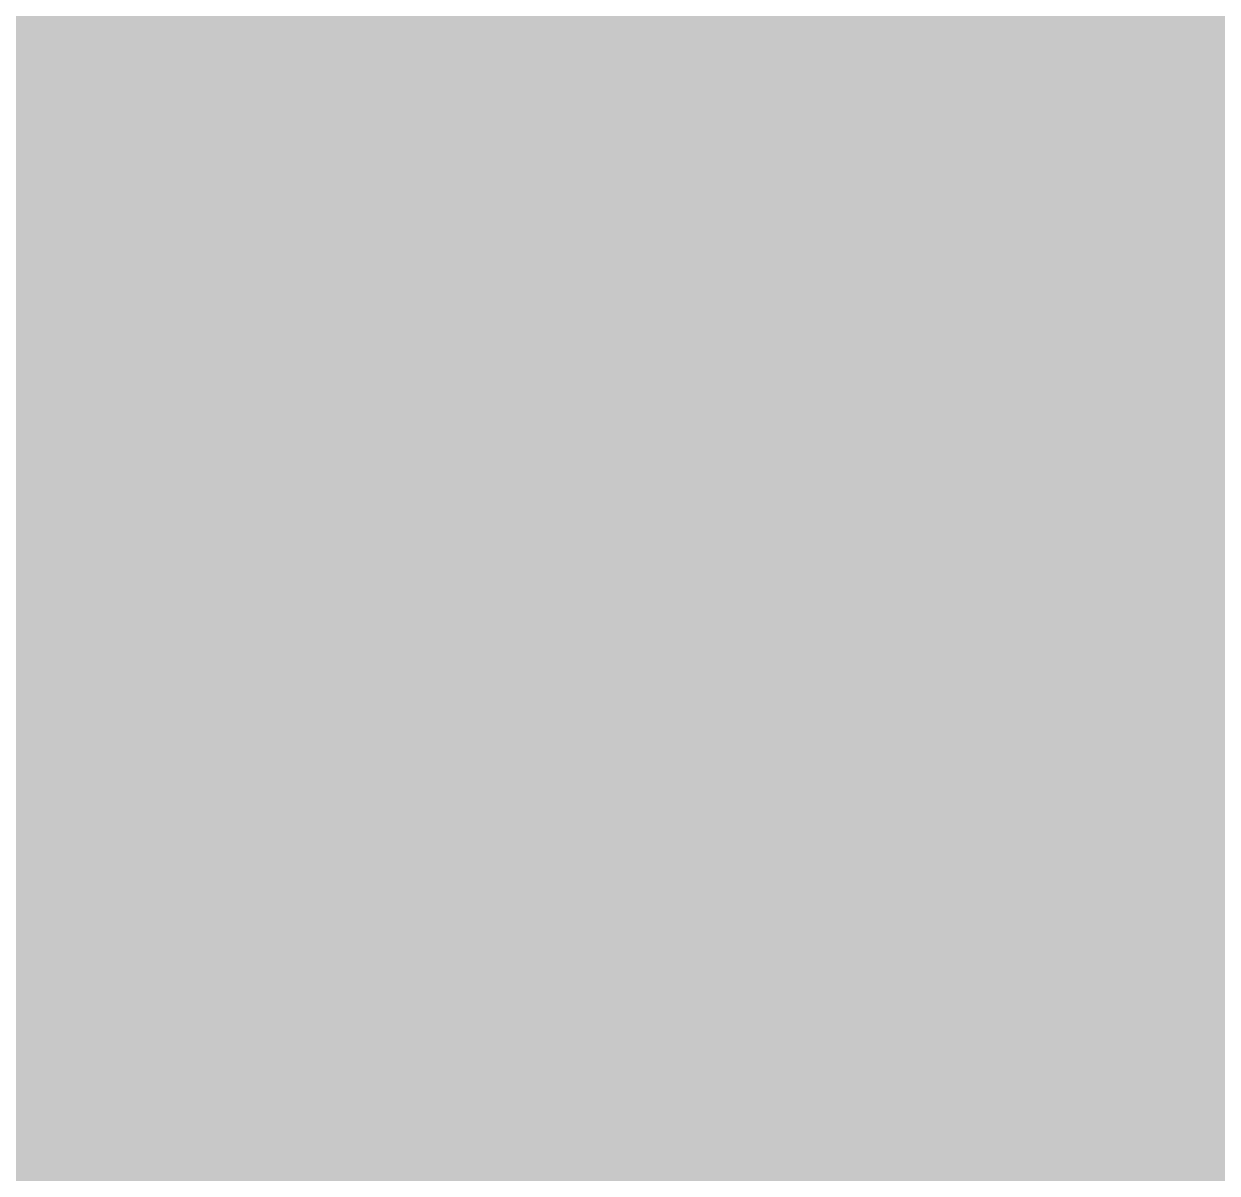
# Model space of a CAD drawing. Header units: inches. Extents: x -3 to 117, y 0 to 53.
# Drawn here: x 7.456 to 7.6298, y 32.053 to 32.2205 of the extents above; entities that cross this region are included whole.
import ezdxf

# ---------------------------------------------------------------- set-up
doc = ezdxf.new("R2010")
doc.units = ezdxf.units.IN
for name, color, linetype in [('Bottom Layer', 5, 'Continuous'), ('Bottom Solder', 6, 'Continuous'), ('Top Solder', 216, 'Continuous')]:
    doc.layers.add(name, color=color, linetype=linetype)

# ---------------------------------------------------------------- blocks, each defined once
blk = doc.blocks.new('CONN_TH_3P_P2_00_TE_292253_3_52')
at = {"layer": 'Bottom Solder'}
h = blk.add_hatch(color=6, dxfattribs=at)
edge = h.paths.add_edge_path()
edge.add_arc((-0.0254, 0), 0.8636, 0, 360)
at = {"layer": 'Top Solder'}
h = blk.add_hatch(color=216, dxfattribs=at)
edge = h.paths.add_edge_path()
edge.add_arc((-0.0254, 0), 0.8636, 0, 360)

msp = doc.modelspace()

# ---------------------------------------------------------------- hatches: boundary and pattern name
at = {"layer": 'Bottom Layer'}
msp.add_hatch(color=5, dxfattribs=at).paths.add_polyline_path([(19.431, 27.9654), (12.4206, 27.9654), (12.4206, 30.1244), (7.57205, 30.1244), (7.42796, 30.20759), (7.16956, 30.27683), (6.90204, 30.27683), (6.64364, 30.20759), (6.49955, 30.1244), (0.381, 30.1244), (0.381, 32.6644), (6.0198, 32.6644), (6.0198, 32.24482), (8.0518, 32.24482), (8.0518, 32.6644), (12.2936, 32.6644), (12.2936, 34.6964), (19.431, 34.6964)])

# ---------------------------------------------------------------- block references
at = {"rotation": 270}
msp.add_blockref('CONN_TH_3P_P2_00_TE_292253_3_52', (7.0358, 31.26082), dxfattribs=at)

doc.saveas('drawing.dxf')
